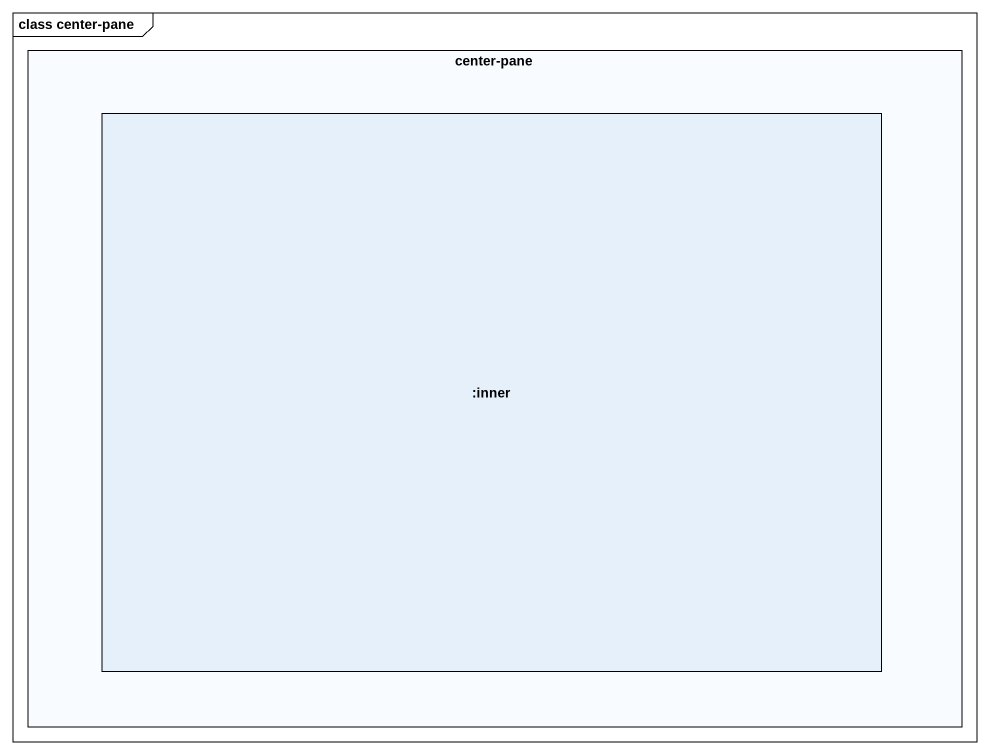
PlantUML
@startuml
mainframe class center-pane
rectangle "center-pane" as center_pane {
  rectangle ":inner" as inner
}
@enduml
